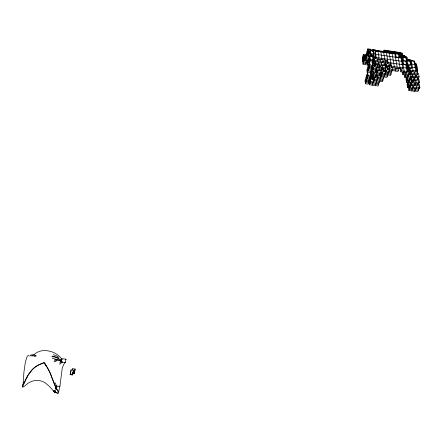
<?xml version="1.0" encoding="UTF-8"?>
<svg xmlns="http://www.w3.org/2000/svg" width="442" height="442" viewBox="0 0 442 442"><rect width="100%" height="100%" fill="white"/><g stroke="black" fill="none" stroke-linecap="round" stroke-linejoin="round"><path stroke-width="0.66" d="M70.151 374.672L71.046 369.915L73.477 370.219L72.593 374.976L70.151 374.672L70.913 371.186M71.04 370.6L71.046 369.915M72.593 374.976L73.477 370.219M72.681 369.418L72.692 368.733L75.118 369.037L74.239 373.777L72.416 373.551M74.239 373.777L75.118 369.037M22.57 385.927L23.818 383.534A24.083 10.989 -39.6 0 0 25.398 380.032L28.608 374.065L31.835 369.948A11.647 5.276 -40.9 0 1 36.205 366.241L39.399 364.451L44.438 362.506L49.764 371.926L55.863 387.927L58.703 391.783L59.935 386.087L62.267 368.004L64.317 363.285L65.328 362.44L65.985 359.274M22.465 386.59L27.874 375.623L31.979 370.081A11.669 5.26 -41.3 0 1 36.321 366.363L39.493 364.562L43.918 362.788C51.305 371.33 52.631 383.076 58.543 392.275C58.609 394.22 56.128 392.281 55.134 392.435C52.117 390.159 50.261 386.662 47.134 384.463C41.272 378.75 31.813 379.302 26.084 384.86C23.465 387.104 21.028 388.728 22.873 384.313M72.444 369.893L72.692 368.733M30.575 355.943L30.885 354.771L33.432 355.44C40.681 346.694 56.731 350.81 62.073 359.567L61.283 360.026L60.554 359.379M366.048 54.83L363.341 54.432L362.976 55.598L363.755 61.863L366.484 62.267L367.059 60.803L367.468 63.963L367.098 65.129L368.738 65.372M362.633 61.04L362.998 59.88M363.363 58.714L363.727 57.548M366.512 55.504L364.462 55.206L364.097 56.377L364.49 59.521L365.589 59.681M363.02 64.189L363.385 63.029L362.617 56.758L362.252 57.919L363.02 64.189L365.744 64.593L365.954 62.167M363.755 61.863L364.125 60.692L363.341 54.432M364.49 59.521L364.86 58.344L364.462 55.206M368.208 51.399L367.103 51.233L366.727 52.427L367.136 55.593L368.247 55.753M370.623 49.25L367.854 48.841L367.479 50.04L368.319 56.388L369.993 56.637M365.639 60.339L366.009 59.156L365.606 55.985L365.23 57.167L365.639 60.339L368.396 60.747L369.899 55.99L372.716 56.41L373.17 59.659L372.772 60.869L369.948 60.455L369.512 57.2M366.385 57.968L366.761 56.78L366.352 53.615L365.976 54.802L366.385 57.968L369.153 58.377M367.136 55.593L367.517 54.399L367.103 51.233M367.893 53.2L368.274 52.001L369.385 52.167M372.004 51.278L371.827 50.001L369.037 49.592L368.656 50.797L369.081 53.985L370.761 54.233M368.319 56.388L368.7 55.189L367.854 48.841M369.081 53.985L369.468 52.775L369.037 49.592M370.236 50.349L370.678 53.565L373.501 53.979L373.048 50.764L370.236 50.349L369.849 51.565L370.286 54.78L373.109 55.195L373.683 53.703L375.932 54.034M370.286 54.78L370.678 53.565M369.49 63.04L367.843 62.797L368.053 60.361M369.915 64.234L368.788 64.068L368.401 65.267L368.832 68.56L371.656 68.974L372.236 67.444L373.363 67.609M369.175 62.869L369.562 61.659L372.385 62.079M369.948 60.455L370.335 59.239L369.899 55.99M372.844 51.708L373.23 50.504L398.375 54.228L398.949 57.443M367.269 77.052L366.147 76.886L365.766 78.063L366.18 81.4L368.993 81.809L369.379 80.632L369.12 78.632M367.291 73.333L367.672 72.145L370.49 72.56M368.059 70.952L368.446 69.759L368.015 66.466L367.633 67.659L368.059 70.952L370.877 71.366L371.457 69.836L372.584 70.002M368.832 68.56L369.219 67.361L368.788 64.068M375.28 65.372L373.02 65.04L372.44 66.571L369.606 66.156L369.998 64.946L369.125 58.41M396.728 68.317L397.154 67.101L394.883 54.001L375.252 51.095L374.86 52.305L375.783 58.775L387.104 60.444L387.628 63.731L390.474 64.151L391.021 67.477L402.43 69.156L402.866 67.941L401.071 58.062L375.711 54.311L375.319 55.521M365.418 83.748L365.799 82.577L365.385 79.24L365.009 80.411L365.418 83.748L368.225 84.157L368.606 82.985L368.44 81.648M366.18 81.4L366.562 80.217L366.147 76.886M366.943 79.041L367.33 77.853L366.91 74.521L366.529 75.704L366.943 79.041L369.766 79.45L370.153 78.267L369.976 76.936M367.716 76.665L368.103 75.471L367.252 68.853L366.871 70.04L367.716 76.665L370.54 77.079L370.932 75.891L370.319 71.239M371.855 56.598L373.523 56.847L373.694 58.123L373.308 59.311L374.418 59.477M373.744 58.151L374.136 56.935L376.396 57.267M370.103 73.748L370.683 72.212L371.125 75.527L370.739 76.715L372.987 77.046M373.413 63.836L373.805 62.626L373.352 59.361L372.96 60.565L373.413 63.836L375.678 64.167M389.319 65.598L388.905 66.814L386.059 66.394L385.54 63.09L374.203 61.416L374.601 60.2L373.23 50.504M375.783 58.775L376.181 57.554L375.252 51.095M369.96 79.079L370.346 77.897L372.595 78.228M373.772 74.67L371.512 74.339L371.904 73.145L371.457 69.836M377.954 72.781L372.297 71.952L372.689 70.753L372.236 67.444M390.822 72.858L391.037 74.195L390.623 75.4L382.087 74.145L381.584 70.803L373.081 69.549L373.473 68.344L372.573 61.77M379.761 67.648L374.661 66.897L375.059 65.692L374.783 63.72M389.612 69.814L387.33 69.482L386.805 66.156L375.457 64.482L375.855 63.272L375.573 61.3M377.037 61.836L377.435 60.62L377.153 58.659M369.623 84.787L370.009 83.61L369.578 80.256L369.192 81.427L369.623 84.787L378.065 86.019L378.462 84.842L378.275 83.499M379.07 81.146L379.258 82.488L378.86 83.665L370.396 82.427L370.788 81.251L370.175 76.571M378.617 59.189L379.015 57.974L378.059 51.51M374.23 80.107L371.976 79.775L372.368 78.593L372.098 76.593M377.844 78.151L372.761 77.405L373.153 76.212L372.882 74.217M381.468 76.184L373.545 75.024L373.938 73.825L373.667 71.831M375.125 72.366L375.518 71.168L375.335 69.847M375.915 69.969L376.313 68.764L376.031 66.781M377.496 67.317L377.893 66.112L377.612 64.134M378.297 64.902L378.695 63.687L378.407 61.72M379.871 62.25L380.275 61.04L379.982 59.079M383.645 51.3L384.037 50.123L400.358 52.543M372.44 85.195L372.827 84.019L372.65 82.676M373.219 82.842L373.612 81.66L373.341 79.648M382.689 79.19L382.894 80.532L382.485 81.72L374.004 80.477L374.402 79.289L374.125 77.278M381.446 59.609L381.849 58.394L380.866 51.924M375.584 77.82L375.976 76.632L375.7 74.632M376.374 75.438L376.772 74.239L376.49 72.245M382.28 73.792L377.175 73.046L377.573 71.842L377.286 69.847M378.75 70.383L379.153 69.184L378.866 67.195M391.551 69.781L391.883 71.786L391.457 72.991L385.756 72.156L385.236 68.814L379.556 67.974L379.96 66.764L379.667 64.786M381.131 65.317L381.54 64.107L381.242 62.134M382.706 62.67L383.115 61.455L382.811 59.493M375.252 85.604L375.645 84.433L375.462 83.09M376.043 83.256L376.435 82.074L376.252 80.731M376.833 80.892L377.23 79.704L376.949 77.693M383.501 76.814L383.706 78.157L383.297 79.345L377.628 78.516L378.032 77.322L377.744 75.317M384.275 60.029L384.684 58.814L383.673 52.344M379.208 75.853L379.606 74.659L379.413 73.328M380.009 73.46L380.413 72.261L380.12 70.267M381.584 70.803L381.993 69.598M382.396 68.394L382.805 67.184L382.501 65.201M383.971 65.736L384.38 64.526L384.076 62.554M385.54 63.09L385.949 61.874M379.661 81.306L380.059 80.118L379.866 78.775M380.463 78.93L380.866 77.737L380.573 75.731M387.048 74.173L387.363 76.179L386.949 77.378L381.275 76.543L381.678 75.344L381.38 73.339M382.087 74.145L382.49 72.941L381.695 67.615M387.104 60.444L387.518 59.234M386.507 71.891L383.662 71.477L384.07 70.267L383.767 68.272M385.236 68.814L385.645 67.604M386.059 66.394L386.474 65.178L385.639 59.913M387.628 63.731L388.043 62.515L386.474 52.758M384.115 76.963L384.523 75.764L384.214 73.753M384.932 74.565L385.341 73.361L385.032 71.355M385.756 72.156L386.17 70.947L385.336 65.62M387.33 69.482L387.744 68.267L387.43 66.272M390.474 64.151L390.888 62.935M387.778 74.98L388.192 73.781L387.982 72.438M388.606 72.571L389.026 71.366L388.706 69.361M398.098 68.195L398.446 70.201L398.015 71.416L389.441 70.151L389.861 68.935L388.999 63.615M391.021 67.477L391.441 66.256L389.28 53.173M392.303 70.576L392.723 69.361L392.391 67.355M393.872 67.897L394.297 66.681L392.082 53.587M395.159 70.996L395.584 69.781L395.242 67.775M399.579 68.737L400.01 67.521L398.259 57.648M401.817 64.217L405.778 64.803L407.021 71.466L406.579 72.676L400.872 71.836L401.308 70.621L400.949 68.615M399.209 56.88L405.883 57.869L408.994 74.3L408.552 75.505L402.855 74.67L403.292 73.46L403.049 72.123M403.728 72.256L404.165 71.046L401.75 57.858L395.026 56.863M408.668 65.195L410.949 77.123L410.507 78.317L404.828 77.483L405.264 76.289L405.021 74.947M405.701 75.085L406.143 73.88L405.894 72.543M406.038 60.714L409.933 61.289L410.563 64.532L410.126 65.725L407.889 65.394M409.811 78.168L410.066 79.51L409.623 80.704L406.795 80.289L407.231 79.096L406.983 77.753M407.668 77.903L408.11 76.704L407.856 75.361M406.69 60.499L410.574 61.073L411.839 67.565L411.403 68.753L409.165 68.422M406.585 82.361L407.021 81.179L406.402 77.831L405.971 79.013L406.585 82.361L408.839 82.693M399.888 56.681L406.535 57.67L409.651 74.029L409.209 75.228L406.944 74.897M407.474 82.941L407.043 84.107L407.657 87.466L409.894 87.792M410.519 74.692L410.955 73.499L409.944 68.223M412.684 71.792L413.121 70.604L411.209 60.863M407.933 82.234L408.309 84.256L407.872 85.433L410.684 85.847L411.126 84.665L410.745 82.648M411.11 77.604L412.01 82.306L411.568 83.488L408.745 83.074L409.182 81.892L408.933 80.543M407.657 87.466L408.093 86.295L407.375 82.737M410.336 77.217L410.717 79.223L410.275 80.411L409.148 80.245M411.22 71.261L412.248 76.565L411.806 77.753L410.115 77.505M413.966 74.836L414.408 73.648L414.016 71.67M407.342 60.289L413.966 61.272L415.922 71.013L415.48 72.201L410.441 71.46M414.585 88.151L414.977 90.179L414.535 91.345L408.938 90.527L409.369 89.361L408.994 87.334M412.668 85.405L413.055 87.433L412.618 88.599L409.806 88.19L410.248 87.019L409.994 85.671M411.331 85.533L411.773 84.361L411.513 83.019M412.264 79.996L412.651 82.008L412.209 83.184L409.961 82.858M413.784 77.35L414.176 79.35L413.734 80.532L411.485 80.201M417.336 71.438L417.778 70.267L416.463 63.819L414.817 63.576M414.364 80.245L414.806 79.068L414.546 77.737M415.298 74.715L415.695 76.704L415.248 77.886L412.447 77.477L412.889 76.289L412.502 74.3M407.441 60.001L414.59 61.057L417.209 74.063L416.762 75.245L411.723 74.505M417.386 74.98L417.828 73.797L415.85 64.04L414.751 63.875M411.734 90.936L412.176 89.77L411.922 88.417M414.187 82.759L414.579 84.77L414.137 85.947L410.209 85.372M414.944 83.129L415.209 84.466L414.767 85.638L417.557 86.046L417.999 84.875L417.734 83.538M415.651 83.295L416.093 82.124L415.701 80.118M417.209 77.483L417.607 79.477L417.16 80.654L413.248 80.079M417.331 73.372L418.441 73.538L419.115 76.842L418.668 78.019L415.878 77.61L416.32 76.427L416.055 75.107M415.165 91.013L415.607 89.853L415.342 88.51M416.049 88.693L416.491 87.527L416.093 85.51M417.955 77.869L418.894 82.532L418.447 83.704L412.85 82.886L413.292 81.709L413.032 80.378M419.06 83.405L419.508 82.234L418.834 78.908L417.723 78.748M418.132 88.914L418.397 90.262L417.95 91.422L414.049 90.853M417.502 84.411L418.618 84.571L419.292 87.936L418.845 89.102L413.253 88.284L413.695 87.113L413.436 85.77M417.563 84.024L419.226 84.273L419.9 87.615L419.452 88.781L418.342 88.615M23.923 382.247L23.106 384.192L23.934 372.098L25.371 362.048L27.166 356.374L28.189 355.495L29.371 356.064M26.188 378.479L27.017 377.054M53.272 390.894L54.697 392.546L55.482 391.722L54.891 390.667L56.394 389.203L55.2 388.043M59.587 364.379L61.626 362.573L62.919 362.081M22.244 387.037L23.012 386.38M56.046 387.894L56.615 388.988L55.863 387.927L57.001 387.032L55.029 382.7M65.405 359.639L66.096 359.202L61.924 358.672M65.328 362.44L64.079 362.766L63.631 362.434M52.333 358.445L57.957 359.55L60.189 360.628L61.863 362.313L62.471 361.959C59.968 360.07 56.83 359.689 54.211 361.832M60.869 361.142L61.477 360.788L61.283 360.026M59.504 362.926L62.742 362.164M56.532 385.938L59.156 386.352L59.935 386.087M34.084 356.114L36.233 355.854L35.001 355.904M32.437 354.965L34.006 354.55M64.444 362.379L64.93 362.269M58.344 393.153L54.697 392.546M33.946 355.948L35.299 355.893M51.714 356.832C55.499 356.374 58.631 358.683 61.477 360.788M54.637 359.34L57.311 359.727M32.813 355.915L30.957 355.788M54.283 360.794L56.526 360.987M72.422 372.86L74.25 373.092M70.156 373.987L72.599 374.291M371.125 75.527L373.379 75.858M412.171 81.543L418.894 82.532M368.103 75.471L370.932 75.891M373.153 76.212L378.242 76.963M407.021 81.179L409.275 81.51M411.524 81.842L412.651 82.008M378.032 77.322L383.706 78.157M409.182 81.892L412.01 82.306M415.209 84.466L417.999 84.875M367.33 77.853L370.153 78.267M372.368 78.593L374.623 78.919M410.646 84.195L414.579 84.77M374.402 79.289L382.894 80.532M408.309 84.256L411.126 84.665M418.784 87.455L419.9 87.615M366.562 80.217L369.379 80.632M408.093 86.295L410.331 86.621M412.574 86.952L419.292 87.936M370.788 81.251L379.258 82.488M410.248 87.019L413.055 87.433M365.799 82.577L368.606 82.985M415.607 89.853L418.397 90.262M370.009 83.61L378.462 84.842M409.369 89.361L414.977 90.179M372.794 49.576L375.562 49.985M383.855 51.217L400.419 53.67L400.999 56.847M374.015 50.327L399.06 54.04L399.64 57.245M402.248 55.289L404.955 55.692M402.27 55.581L404.308 55.88M403.656 56.073L406.386 56.477L406.623 57.736M401.905 56.101L405.739 56.67L405.977 57.935M401.237 56.294L405.087 56.863M400.568 56.488L407.187 57.471L407.8 60.664M398.524 57.079L402.43 57.659L403.623 64.156M407.629 59.427L410.358 59.83M407.535 59.714L412.469 60.444M367.517 54.399L368.628 54.559M373.91 55.648L371.683 55.322L371.297 56.515L371.037 54.609M368.7 55.189L371.495 55.604L371.319 54.327M406.491 61.09L403.695 60.676L403.104 57.454M401.905 60.725L405.828 61.305L407.69 71.206L407.253 72.411L406.115 72.245M376.181 57.554L401.662 61.322M366.761 56.78L369.529 57.189M372.584 57.957L373.694 58.123M414.132 64.101L415.237 64.261M410.728 63.913L414.613 64.488M406.646 63.952L410.563 64.532M405.983 64.178L407.11 64.344M364.86 58.344L365.959 58.51M370.335 59.239L373.17 59.659M402.496 63.991L406.447 64.571M374.601 60.2L388.22 62.211M366.009 59.156L368.772 59.565L368.606 58.294M388.043 62.515L402.264 64.615M416.016 66.864L417.115 67.024M414.778 67.333L415.889 67.499M372.214 61.311L373.313 61.471M411.364 67.162L415.265 67.736M407.922 66.985L411.839 67.565M364.125 60.692L366.86 61.095M407.264 67.223L408.386 67.388M368.219 61.626L369.313 61.786M373.805 62.626L376.076 62.963M406.601 67.466L407.728 67.632M375.855 63.272L386.651 64.864M405.933 67.703L407.065 67.875M386.474 65.178L391.601 65.935M402.413 67.532L406.397 68.118M391.441 66.256L402.866 67.941M376.811 64.339L377.938 64.504M416.055 70.35L417.165 70.516M415.43 70.598L416.546 70.764M363.385 63.029L366.114 63.427M410.32 70.19L415.922 71.013M367.468 63.963L369.661 64.289M408.546 70.278L409.673 70.444M369.998 64.946L372.833 65.366L372.114 60.123M375.059 65.692L380.164 66.444M379.96 66.764L387.921 67.941M407.22 70.781L408.358 70.947M387.744 68.267L390.026 68.604M389.861 68.935L398.446 70.201M401.308 70.621L407.021 71.466M380.893 67.814L382.026 67.98M403.27 71.825L404.408 71.991M410.48 73.074L417.209 74.063M369.219 67.361L372.048 67.775L371.783 65.803M409.833 73.333L410.955 73.499M373.473 68.344L384.258 69.935M384.07 70.267L386.347 70.604M408.518 73.864L409.651 74.029M386.17 70.947L391.883 71.786M403.292 73.46L408.994 74.3M415.204 76.267L419.115 76.842M368.446 69.759L371.269 70.173L371.092 68.858M411.762 76.123L415.695 76.704M372.689 70.753L377.783 71.499M410.557 76.317L412.248 76.565M377.573 71.842L382.684 72.593M382.49 72.941L391.037 74.195M405.264 76.289L410.949 77.123M413.69 78.903L417.607 79.477M371.904 73.145L374.164 73.477M410.242 78.775L414.176 79.35M373.938 73.825L381.877 74.991M409.585 79.057L410.717 79.223M381.678 75.344L387.363 76.179M407.231 79.096L410.066 79.51M418.392 82.074L419.508 82.234M386.043 50.697L402.419 53.128L402.999 56.261M385.319 50.869L401.756 53.305L402.336 56.454M387.341 51.449L401.093 53.488L401.668 56.653M52.178 356.025L56.477 357.142L59.029 358.335M53.228 354.666L56.3 355.733L58.847 357.263M60.09 361.501L60.725 361.711M61.167 359.097L62.073 359.567M61.322 361.97L61.863 362.313M55.515 386.081L57.001 387.032M59.156 386.352L59.819 386.833M54.084 390.374L55.482 391.722M44.526 363.335L46.515 366.545M409.303 85.494L409.806 88.19M408.242 80.383L408.745 83.074M408.314 87.151L408.938 90.527M406.297 77.599L406.795 80.289M404.342 74.803L404.828 77.483M400.319 57.046L399.745 53.858L372.015 49.742L372.192 51.012M402.375 71.985L402.855 74.67M400.275 68.488L400.872 71.836M395.584 53.819L396.148 57.029M388.689 65.488L389.441 70.151M384.037 50.123L384.236 51.366M383.159 68.151L383.662 71.477M380.777 73.195L381.275 76.543M379.07 64.67L379.556 67.974M376.7 69.714L377.175 73.046M377.159 75.168L377.628 78.516M374.993 61.195L375.457 64.482M373.507 54.648L373.689 55.924L373.302 57.129L372.943 54.57M373.291 54.913L374.203 61.416M374.203 63.609L374.661 66.897M372.363 64.278L373.081 69.549M373.092 71.692L373.545 75.024M373.551 77.123L374.004 80.477M371.849 68.643L372.297 71.952M371.479 67.659L371.656 68.974M372.308 74.074L372.761 77.405M371.07 71.024L371.512 74.339M371.534 76.438L371.976 79.775M368.799 58.007L368.971 59.272M368.744 59.615L369.606 66.156M367.512 60.267L367.843 62.797M369.705 77.085L370.396 82.427M366.689 61.963L367.098 65.129M368.821 80.477L368.993 81.809"/></g></svg>
